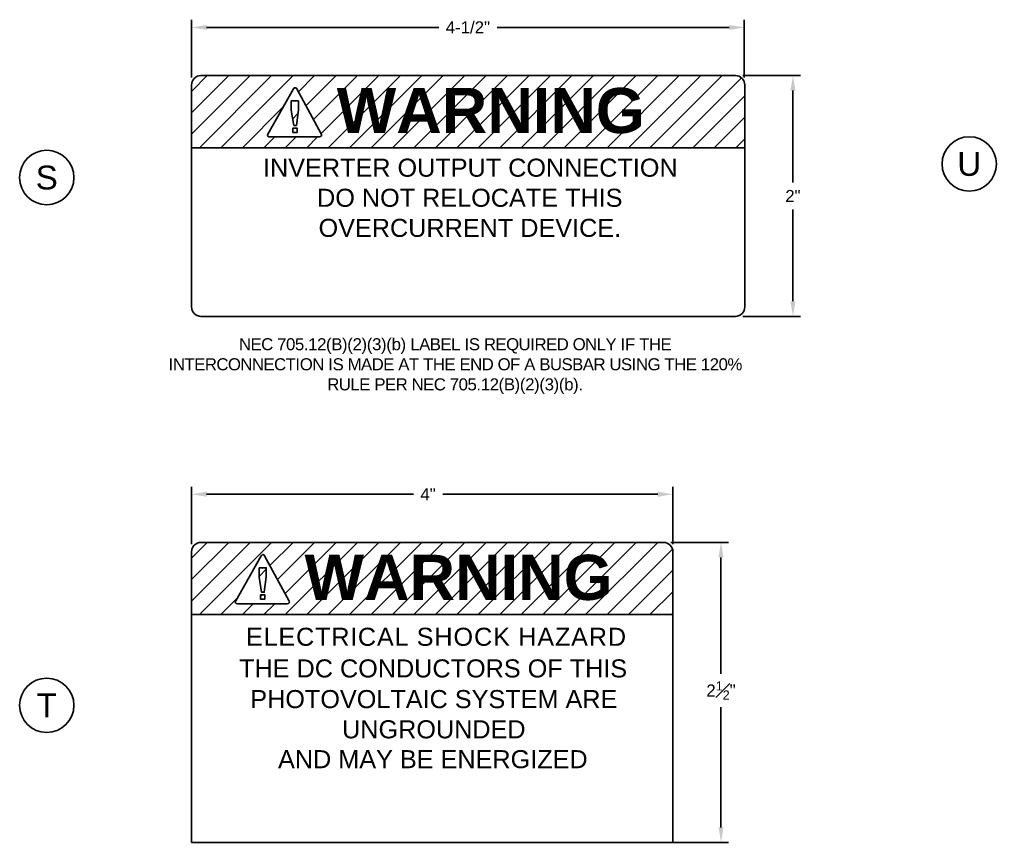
# Model space of a CAD drawing. Header units: feet. Extents: x -1522 to 1718, y -42 to 1309.
# Drawn here: x 1583.85 to 1591.97, y 1268.01 to 1274.85 of the extents above; entities that cross this region are included whole.
import ezdxf
from ezdxf.enums import TextEntityAlignment as Align

# ---------------------------------------------------------------- set-up
doc = ezdxf.new("R2010")
doc.units = ezdxf.units.FT
doc.header["$MEASUREMENT"] = 0
for name, color, linetype in [('E-DETL', 7, 'Continuous'), ('E-TEXT', 7, 'Continuous'), ('G-ANNO-TEXT', 1, 'Continuous')]:
    doc.layers.add(name, color=color, linetype=linetype)
doc.layers.add('G-NPLT', color=67, linetype='Continuous', plot=False)
doc.styles.add('NEI-A', font='arial.ttf')
doc.dimstyles.new('NEI-A', dxfattribs={"dimtxt": 0.1, "dimasz": 0.125, "dimexe": 0.0625, "dimexo": 0.0625, "dimgap": 0.0625, "dimtad": 0, "dimtih": 1, "dimtoh": 1, "dimdec": 4, "dimzin": 3, "dimdsep": 46, "dimlunit": 4, "dimtxsty": 'NEI-A', "dimcen": 0, "dimadec": 0, "dimazin": 0, "dimtfac": 0.75, "dimtdec": 4, "dimtofl": 0, "dimtmove": 0, "dimatfit": 3, "dimfxl": 1, "dimfrac": 1, "dimtolj": 1, "dimtzin": 0, "dimarcsym": 0})

# ---------------------------------------------------------------- blocks, each defined once
blk = doc.blocks.new('*D64')
at = {"layer": 'Defpoints', "color": 0, "transparency": 16777216}
for p in [(1589.876, 1274.7812), (1585.283, 1274.3031), (1589.876, 1274.3031)]:
    blk.add_point(p, dxfattribs=at)
at = {"layer": 'E-DETL', "color": 0, "lineweight": -2, "transparency": 16777216}
for p, q in [((1585.283, 1274.3656), (1585.283, 1274.8437)), ((1589.876, 1274.3656), (1589.876, 1274.8437)), ((1585.408, 1274.7812), (1587.3371, 1274.7812)), ((1589.751, 1274.7812), (1587.8218, 1274.7812))]:
    blk.add_line(p, q, dxfattribs=at)
at = {"layer": 'E-DETL', "color": 0, "transparency": 16777216}
for points in [[(1585.408, 1274.8021), (1585.408, 1274.7604), (1585.283, 1274.7812)], [(1589.751, 1274.8021), (1589.751, 1274.7604), (1589.876, 1274.7812)]]:
    blk.add_solid(points, dxfattribs=at)
at = {"layer": 'E-DETL', "color": 0, "transparency": 16777216, "insert": (1587.5795, 1274.7812), "char_height": 0.1, "attachment_point": 5, "style": 'NEI-A'}
blk.add_mtext('\\A1;4-1/2"', dxfattribs=at)
blk = doc.blocks.new('*D65')
at = {"layer": 'Defpoints', "color": 0, "transparency": 16777216}
for p in [(1589.8026, 1274.3812), (1589.8026, 1272.3812), (1590.2808, 1272.3812)]:
    blk.add_point(p, dxfattribs=at)
at = {"layer": 'E-DETL', "color": 0, "lineweight": -2, "transparency": 16777216}
for p, q in [((1589.8651, 1274.3812), (1590.3433, 1274.3812)), ((1590.2808, 1274.2562), (1590.2808, 1273.4939)), ((1590.2808, 1272.5062), (1590.2808, 1273.2685)), ((1589.8651, 1272.3812), (1590.3433, 1272.3812))]:
    blk.add_line(p, q, dxfattribs=at)
at = {"layer": 'E-DETL', "color": 0, "transparency": 16777216}
for points in [[(1590.2599, 1274.2562), (1590.3016, 1274.2562), (1590.2808, 1274.3812)], [(1590.2599, 1272.5062), (1590.3016, 1272.5062), (1590.2808, 1272.3812)]]:
    blk.add_solid(points, dxfattribs=at)
at = {"layer": 'E-DETL', "color": 0, "transparency": 16777216, "insert": (1590.2808, 1273.3812), "char_height": 0.1, "attachment_point": 5, "style": 'NEI-A'}
blk.add_mtext('\\A1;2"', dxfattribs=at)
blk = doc.blocks.new('*D66')
at = {"layer": 'Defpoints', "color": 0, "transparency": 16777216}
for p in [(1589.283, 1270.9031), (1585.283, 1270.4249), (1589.283, 1270.4249)]:
    blk.add_point(p, dxfattribs=at)
at = {"layer": 'E-DETL', "color": 0, "lineweight": -2, "transparency": 16777216}
for p, q in [((1585.283, 1270.4874), (1585.283, 1270.9656)), ((1589.283, 1270.4874), (1589.283, 1270.9656)), ((1585.408, 1270.9031), (1587.1263, 1270.9031)), ((1589.158, 1270.9031), (1587.3703, 1270.9031))]:
    blk.add_line(p, q, dxfattribs=at)
at = {"layer": 'E-DETL', "color": 0, "transparency": 16777216}
for points in [[(1585.408, 1270.9239), (1585.408, 1270.8822), (1585.283, 1270.9031)], [(1589.158, 1270.9239), (1589.158, 1270.8822), (1589.283, 1270.9031)]]:
    blk.add_solid(points, dxfattribs=at)
at = {"layer": 'E-DETL', "color": 0, "transparency": 16777216, "insert": (1587.2483, 1270.9031), "char_height": 0.1, "attachment_point": 5, "style": 'NEI-A'}
blk.add_mtext('\\A1;4"', dxfattribs=at)
blk = doc.blocks.new('*D67')
at = {"layer": 'Defpoints', "color": 0, "transparency": 16777216}
for p in [(1589.2049, 1270.5031), (1589.2049, 1268.0105), (1589.683, 1268.0105)]:
    blk.add_point(p, dxfattribs=at)
at = {"layer": 'E-DETL', "color": 0, "lineweight": -2, "transparency": 16777216}
for p, q in [((1589.2674, 1270.5031), (1589.7455, 1270.5031)), ((1589.683, 1270.3781), (1589.683, 1269.4108)), ((1589.683, 1268.1355), (1589.683, 1269.1352)), ((1589.2674, 1268.0105), (1589.7455, 1268.0105))]:
    blk.add_line(p, q, dxfattribs=at)
at = {"layer": 'E-DETL', "color": 0, "transparency": 16777216}
for points in [[(1589.6622, 1270.3781), (1589.7038, 1270.3781), (1589.683, 1270.5031)], [(1589.6622, 1268.1355), (1589.7038, 1268.1355), (1589.683, 1268.0105)]]:
    blk.add_solid(points, dxfattribs=at)
at = {"layer": 'E-DETL', "color": 0, "transparency": 16777216, "insert": (1589.683, 1269.273), "char_height": 0.1, "attachment_point": 5, "style": 'NEI-A'}
blk.add_mtext('\\A1;2{\\H0.75x;\\S1#2;}"', dxfattribs=at)
blk = doc.blocks.new('CIRCTAG')
at = {"color": 0, "linetype": 'ByBlock', "lineweight": -2, "transparency": 16777216}
blk.add_circle((0, 0), 0.125, dxfattribs=at)
at = {"layer": 'G-ANNO-TEXT', "color": 0, "transparency": 16777216, "style": 'NEI-A'}
blk.add_attdef('TAGNUMBER', text='', height=0.1, dxfattribs=at).set_placement((0, 0), align=Align.MIDDLE_CENTER)

msp = doc.modelspace()

# ---------------------------------------------------------------- hatches: boundary and pattern name
at = {"layer": 'E-DETL'}
h = msp.add_hatch(dxfattribs=at)
h.set_pattern_fill('ANSI31', color=30, scale=1.0084, style=0)
h.set_pattern_definition([(45, (1481.02788, 1282.47816), (-0.08913085, 0.08913085), [])])
edge = h.paths.add_edge_path()
edge.add_spline(control_points=[(1589.88076, 1273.78124), (1589.88076, 1274.07603), (1589.88076, 1274.30312), (1589.88076, 1274.30312)], knot_values=[7, 7, 7, 7, 7.3509524, 7.3509524, 7.3509524, 7.3509524], degree=3, periodic=0)
edge.add_spline(control_points=[(1589.88076, 1274.30312), (1589.88076, 1274.34627), (1589.84579, 1274.38124), (1589.80264, 1274.38124)], knot_values=[6, 6, 6, 6, 7, 7, 7, 7], degree=3, periodic=0)
edge.add_spline(control_points=[(1589.80264, 1274.38124), (1589.80264, 1274.38124), (1585.36112, 1274.38124), (1585.36112, 1274.38124)], knot_values=[5, 5, 5, 5, 6, 6, 6, 6], degree=3, periodic=0)
edge.add_spline(control_points=[(1585.36112, 1274.38124), (1585.31797, 1274.38124), (1585.28299, 1274.34627), (1585.28299, 1274.30312)], knot_values=[4, 4, 4, 4, 5, 5, 5, 5], degree=3, periodic=0)
edge.add_spline(control_points=[(1585.28299, 1274.30312), (1585.28299, 1274.30312), (1585.28299, 1274.07603), (1585.28299, 1273.78124)], knot_values=[3.6490476, 3.6490476, 3.6490476, 3.6490476, 4, 4, 4, 4], degree=3, periodic=0)
edge.add_line((1585.28299, 1273.78124), (1589.88076, 1273.78124))
edge = h.paths.add_edge_path(flags=16)
edge.add_spline(control_points=[(1585.9318, 1273.87175), (1585.9318, 1273.87175), (1586.34617, 1273.8718), (1586.34617, 1273.8718), (1586.36153, 1273.87187), (1586.36808, 1273.88521), (1586.36069, 1273.89869)], knot_values=[2, 2, 2, 2, 3, 3, 3, 4, 4, 4, 4], degree=3, periodic=0)
edge.add_spline(control_points=[(1585.9318, 1273.87175), (1585.91647, 1273.87167), (1585.91009, 1273.88248), (1585.91766, 1273.89586), (1585.91766, 1273.89586), (1585.97084, 1273.98964), (1586.02402, 1274.08343)], knot_values=[4, 4, 4, 4, 5, 5, 5, 5.5, 5.5, 5.5, 5.5], degree=3, periodic=0)
edge.add_spline(control_points=[(1586.02402, 1274.08343), (1586.07721, 1274.17721), (1586.13039, 1274.27099), (1586.13039, 1274.27099)], knot_values=[5.5, 5.5, 5.5, 5.5, 6, 6, 6, 6], degree=3, periodic=0)
edge.add_spline(control_points=[(1586.13039, 1274.27099), (1586.13796, 1274.28433), (1586.15015, 1274.28423), (1586.15754, 1274.27077), (1586.15754, 1274.27077), (1586.36069, 1273.89869), (1586.36069, 1273.89869)], knot_values=[0, 0, 0, 0, 1, 1, 1, 2, 2, 2, 2], degree=3, periodic=0)
h.paths.add_polyline_path([(1586.17145, 1274.09628), (1586.15513, 1273.96742), (1586.13343, 1273.96742), (1586.11173, 1274.09355), (1586.11173, 1274.17084), (1586.17145, 1274.17084)], flags=0)
h.paths.add_polyline_path([(1586.16054, 1273.90946), (1586.12529, 1273.90946), (1586.12529, 1273.94476), (1586.16054, 1273.94476)], flags=0)
h = msp.add_hatch(dxfattribs=at)
h.set_pattern_fill('ANSI31', color=30, scale=1.0084, style=0)
h.set_pattern_definition([(45, (1481.02788, 1278.59997), (-0.08913085, 0.08913085), [])])
edge = h.paths.add_edge_path()
edge.add_spline(control_points=[(1589.28299, 1269.90306), (1589.28299, 1270.20746), (1589.28299, 1270.42493), (1589.28299, 1270.42493)], knot_values=[7, 7, 7, 7, 7.3001208, 7.3001208, 7.3001208, 7.3001208], degree=3, periodic=0)
edge.add_spline(control_points=[(1589.28299, 1270.42493), (1589.28299, 1270.46808), (1589.24802, 1270.50306), (1589.20487, 1270.50306)], knot_values=[6, 6, 6, 6, 7, 7, 7, 7], degree=3, periodic=0)
edge.add_spline(control_points=[(1589.20487, 1270.50306), (1589.20487, 1270.50306), (1585.36112, 1270.50306), (1585.36112, 1270.50306)], knot_values=[5, 5, 5, 5, 6, 6, 6, 6], degree=3, periodic=0)
edge.add_spline(control_points=[(1585.36112, 1270.50306), (1585.31797, 1270.50306), (1585.28299, 1270.46808), (1585.28299, 1270.42493)], knot_values=[4, 4, 4, 4, 5, 5, 5, 5], degree=3, periodic=0)
edge.add_spline(control_points=[(1585.28299, 1270.42493), (1585.28299, 1270.42493), (1585.28299, 1270.20746), (1585.28299, 1269.90306)], knot_values=[3.6998792, 3.6998792, 3.6998792, 3.6998792, 4, 4, 4, 4], degree=3, periodic=0)
edge.add_line((1585.28299, 1269.90306), (1589.28299, 1269.90306))
edge = h.paths.add_edge_path(flags=16)
edge.add_spline(control_points=[(1585.66404, 1269.99357), (1585.66404, 1269.99357), (1586.0784, 1269.99362), (1586.0784, 1269.99362), (1586.09376, 1269.99369), (1586.10031, 1270.00703), (1586.09292, 1270.02051)], knot_values=[2, 2, 2, 2, 3, 3, 3, 4, 4, 4, 4], degree=3, periodic=0)
edge.add_spline(control_points=[(1585.66404, 1269.99357), (1585.6487, 1269.99348), (1585.64232, 1270.0043), (1585.64989, 1270.01768), (1585.64989, 1270.01768), (1585.70307, 1270.11146), (1585.75626, 1270.20524)], knot_values=[4, 4, 4, 4, 5, 5, 5, 5.5, 5.5, 5.5, 5.5], degree=3, periodic=0)
edge.add_spline(control_points=[(1585.75626, 1270.20524), (1585.80944, 1270.29902), (1585.86262, 1270.39281), (1585.86262, 1270.39281)], knot_values=[5.5, 5.5, 5.5, 5.5, 6, 6, 6, 6], degree=3, periodic=0)
edge.add_spline(control_points=[(1585.86262, 1270.39281), (1585.87019, 1270.40615), (1585.88238, 1270.40605), (1585.88978, 1270.39258), (1585.88978, 1270.39258), (1586.09292, 1270.02051), (1586.09292, 1270.02051)], knot_values=[0, 0, 0, 0, 1, 1, 1, 2, 2, 2, 2], degree=3, periodic=0)
h.paths.add_polyline_path([(1585.90369, 1270.21809), (1585.88736, 1270.08924), (1585.86567, 1270.08924), (1585.84397, 1270.21536), (1585.84397, 1270.29266), (1585.90369, 1270.29266)], flags=0)
h.paths.add_polyline_path([(1585.89278, 1270.03127), (1585.85752, 1270.03127), (1585.85752, 1270.06657), (1585.89278, 1270.06657)], flags=0)

# ---------------------------------------------------------------- linework, layer by layer
for p, q in [((1585.28299, 1273.78124), (1589.88076, 1273.78124)), ((1585.28299, 1269.90306), (1589.28299, 1269.90306))]:
    msp.add_line(p, q, dxfattribs=at)
for points in [[(1586.11173, 1274.17084), (1586.17145, 1274.17084), (1586.17145, 1274.09628), (1586.15513, 1273.96742), (1586.13343, 1273.96742), (1586.11173, 1274.09355), (1586.11173, 1274.17084)], [(1586.16054, 1273.90946), (1586.16054, 1273.94476), (1586.12529, 1273.94476), (1586.12529, 1273.90946), (1586.16054, 1273.90946)], [(1585.84397, 1270.29266), (1585.90369, 1270.29266), (1585.90369, 1270.21809), (1585.88736, 1270.08924), (1585.86567, 1270.08924), (1585.84397, 1270.21536), (1585.84397, 1270.29266)], [(1585.89278, 1270.03127), (1585.89278, 1270.06657), (1585.85752, 1270.06657), (1585.85752, 1270.03127), (1585.89278, 1270.03127)]]:
    msp.add_lwpolyline(points, dxfattribs=at)
for points in [[(1585.28299, 1274.30312), (1585.28299, 1274.34627), (1585.31797, 1274.38124), (1585.36112, 1274.38124)], [(1585.36112, 1274.38124), (1585.36112, 1274.38124), (1589.80264, 1274.38124), (1589.80264, 1274.38124)], [(1589.80264, 1274.38124), (1589.84579, 1274.38124), (1589.88076, 1274.34627), (1589.88076, 1274.30312)], [(1585.28299, 1272.45937), (1585.28299, 1272.45937), (1585.28299, 1274.30312), (1585.28299, 1274.30312)], [(1589.88076, 1274.30312), (1589.88076, 1274.30312), (1589.88076, 1272.45937), (1589.88076, 1272.45937)], [(1585.36112, 1272.38124), (1585.31797, 1272.38124), (1585.28299, 1272.4162), (1585.28299, 1272.45937)], [(1589.88076, 1272.45937), (1589.88076, 1272.4162), (1589.84579, 1272.38124), (1589.80264, 1272.38124)], [(1589.80264, 1272.38124), (1589.80264, 1272.38124), (1585.36112, 1272.38124), (1585.36112, 1272.38124)], [(1585.28299, 1270.42493), (1585.28299, 1270.46808), (1585.31797, 1270.50306), (1585.36112, 1270.50306)], [(1585.36112, 1270.50306), (1585.36112, 1270.50306), (1589.20487, 1270.50306), (1589.20487, 1270.50306)], [(1589.20487, 1270.50306), (1589.24802, 1270.50306), (1589.28299, 1270.46808), (1589.28299, 1270.42493)], [(1585.28299, 1268.48437), (1585.28299, 1268.48437), (1585.28299, 1270.42493), (1585.28299, 1270.42493)], [(1585.28299, 1268.01055), (1585.28299, 1268.01055), (1585.28299, 1270.42493), (1585.28299, 1270.42493)], [(1589.28299, 1270.42493), (1589.28299, 1270.42493), (1589.28299, 1268.48437), (1589.28299, 1268.48437)], [(1589.28299, 1270.42493), (1589.28299, 1270.42493), (1589.28299, 1268.01055), (1589.28299, 1268.01055)], [(1589.28299, 1268.01055), (1589.28299, 1268.01055), (1585.28299, 1268.01055), (1585.28299, 1268.01055)]]:
    msp.add_open_spline(points, degree=3, dxfattribs=at)
for points in [[(1586.13039, 1274.27099), (1586.13796, 1274.28433), (1586.15015, 1274.28423), (1586.15754, 1274.27077), (1586.15754, 1274.27077), (1586.36069, 1273.89869), (1586.36069, 1273.89869), (1586.36808, 1273.88521), (1586.36153, 1273.87187), (1586.34617, 1273.8718), (1586.34617, 1273.8718), (1585.9318, 1273.87175), (1585.9318, 1273.87175), (1585.91647, 1273.87167), (1585.91009, 1273.88248), (1585.91766, 1273.89586), (1585.91766, 1273.89586), (1586.13039, 1274.27099), (1586.13039, 1274.27099)], [(1585.86262, 1270.39281), (1585.87019, 1270.40615), (1585.88238, 1270.40605), (1585.88978, 1270.39258), (1585.88978, 1270.39258), (1586.09292, 1270.02051), (1586.09292, 1270.02051), (1586.10031, 1270.00703), (1586.09376, 1269.99369), (1586.0784, 1269.99362), (1586.0784, 1269.99362), (1585.66404, 1269.99357), (1585.66404, 1269.99357), (1585.6487, 1269.99348), (1585.64232, 1270.0043), (1585.64989, 1270.01768), (1585.64989, 1270.01768), (1585.86262, 1270.39281), (1585.86262, 1270.39281)]]:
    msp.add_open_spline(points, degree=3, knots=[0, 0, 0, 0, 1, 1, 1, 2, 2, 2, 3, 3, 3, 4, 4, 4, 5, 5, 5, 6, 6, 6, 6], dxfattribs=at)

# ---------------------------------------------------------------- block references
at = {"layer": 'G-ANNO-TEXT'}
ref = msp.add_blockref('CIRCTAG', (1591.7462, 1273.64729), dxfattribs=dict(at, xscale=1.807828162050252, yscale=1.807828162050252, zscale=1.807828162050252))
ref.add_attrib('TAGNUMBER', 'U', dxfattribs={"layer": 'E-TEXT', "color": 0, "transparency": 16777216, "height": 0.19778, "style": 'NEI-A'}).set_placement((1591.7462, 1273.64729), align=Align.MIDDLE_CENTER)
ref = msp.add_blockref('CIRCTAG', (1584.07976, 1273.53446), dxfattribs=dict(at, xscale=1.807828162050252, yscale=1.807828162050252, zscale=1.807828162050252))
ref.add_attrib('TAGNUMBER', 'S', dxfattribs={"layer": 'E-TEXT', "color": 0, "transparency": 16777216, "height": 0.19778, "style": 'NEI-A'}).set_placement((1584.07976, 1273.53446), align=Align.MIDDLE_CENTER)
ref = msp.add_blockref('CIRCTAG', (1584.07976, 1269.14981), dxfattribs=dict(at, xscale=1.807828162050252, yscale=1.807828162050252, zscale=1.807828162050252))
ref.add_attrib('TAGNUMBER', 'T', dxfattribs={"layer": 'E-TEXT', "color": 0, "transparency": 16777216, "height": 0.19778, "style": 'NEI-A'}).set_placement((1584.07976, 1269.14981), align=Align.MIDDLE_CENTER)

# ---------------------------------------------------------------- texts
at = {"layer": 'E-DETL', "char_height": 0.375, "width": 2.3419119, "attachment_point": 5, "style": 'NEI-A'}
for insert in [(1587.77023, 1274.08827), (1587.50247, 1270.21008)]:
    msp.add_mtext('{\\fArial|b1|i0|c0|p34;WARNING}', dxfattribs=dict(at, insert=insert))
at = {"layer": 'G-ANNO-TEXT', "style": 'NEI-A'}
for s, insert, char_height, width, attachment_point in [('{\\fArial|b1|i0|c0|p34;WARNING}', (1587.77023, 1274.08827), 0.375, 2.3419119, 5), ('\\pi0.59425;INVERTER OUTPUT CONNECTION\\P\\pi1.04338;DO NOT RELOCATE THIS\\P\\pi1.0556;OVERCURRENT DEVICE.', (1585.28299, 1273.03904), 0.15, 4.5977692, 7), ('{\\fArial|b1|i0|c0|p34;WARNING}', (1587.50247, 1270.21008), 0.375, 2.3419119, 5), ('\\pi0.45304;{\\T1.05;ELECTRICAL SHOCK HAZARD}', (1585.28299, 1269.64211), 0.15, 4, 7), ('\\pi0.39558;THE DC CONDUCTORS OF THIS', (1585.28299, 1269.37924), 0.15, 4, 7), ('\\pi0.48839;PHOTOVOLTAIC SYSTEM ARE ', (1585.28299, 1269.12444), 0.15, 4, 7), ('\\pi1.25128;UNGROUNDED', (1585.28299, 1268.87335), 0.15, 4, 7), ('\\pi0.71896;AND MAY BE ENERGIZED', (1585.28299, 1268.62519), 0.15, 4, 7)]:
    msp.add_mtext(s, dxfattribs=dict(at, insert=insert, char_height=char_height, width=width, attachment_point=attachment_point))
at = {"layer": 'G-NPLT', "insert": (1587.47295, 1271.96786), "char_height": 0.1, "width": 4.805447, "attachment_point": 5, "style": 'NEI-A'}
msp.add_mtext('{\\T0.95;NEC 705.12(B)(2)(3)(b) LABEL IS REQUIRED ONLY IF THE INTERCONNECTION IS MADE AT THE END OF A BUSBAR USING THE 120% RULE PER NEC 705.12(B)(2)(3)(b).}', dxfattribs=at)

# ---------------------------------------------------------------- dimensions: what is measured, and where the dimension line sits
at = {"layer": 'E-DETL'}
dim = msp.add_linear_dim(base=(1589.87598, 1274.78124), p1=(1585.28299, 1274.30312), p2=(1589.87598, 1274.30312), text='4-1/2"', dimstyle='NEI-A', override={"dimtxsty": 'NEI-A'}, dxfattribs=at)
dim.commit()
dim.dimension.update_dxf_attribs({"geometry": '*D64', "text_midpoint": (1587.57949, 1274.78124), "dimtype": 160})
for base, p1, p2, picture, middle in [((1590.28076, 1272.38124), (1589.80264, 1274.38124), (1589.80264, 1272.38124), '*D65', (1590.28076, 1273.38124)), ((1589.68299, 1268.01055), (1589.20487, 1270.50306), (1589.20487, 1268.01055), '*D67', (1589.68299, 1269.27302))]:
    dim = msp.add_linear_dim(base=base, p1=p1, p2=p2, angle=90, dimstyle='NEI-A', override={"dimtxsty": 'NEI-A'}, dxfattribs=at)
    dim.commit()
    dim.dimension.update_dxf_attribs({"geometry": picture, "text_midpoint": middle, "dimtype": 160})
dim = msp.add_linear_dim(base=(1589.28299, 1270.90306), p1=(1585.28299, 1270.42493), p2=(1589.28299, 1270.42493), dimstyle='NEI-A', override={"dimtxsty": 'NEI-A'}, dxfattribs=at)
dim.commit()
dim.dimension.update_dxf_attribs({"geometry": '*D66', "text_midpoint": (1587.24831, 1270.90306), "dimtype": 160})

doc.saveas('drawing.dxf')
